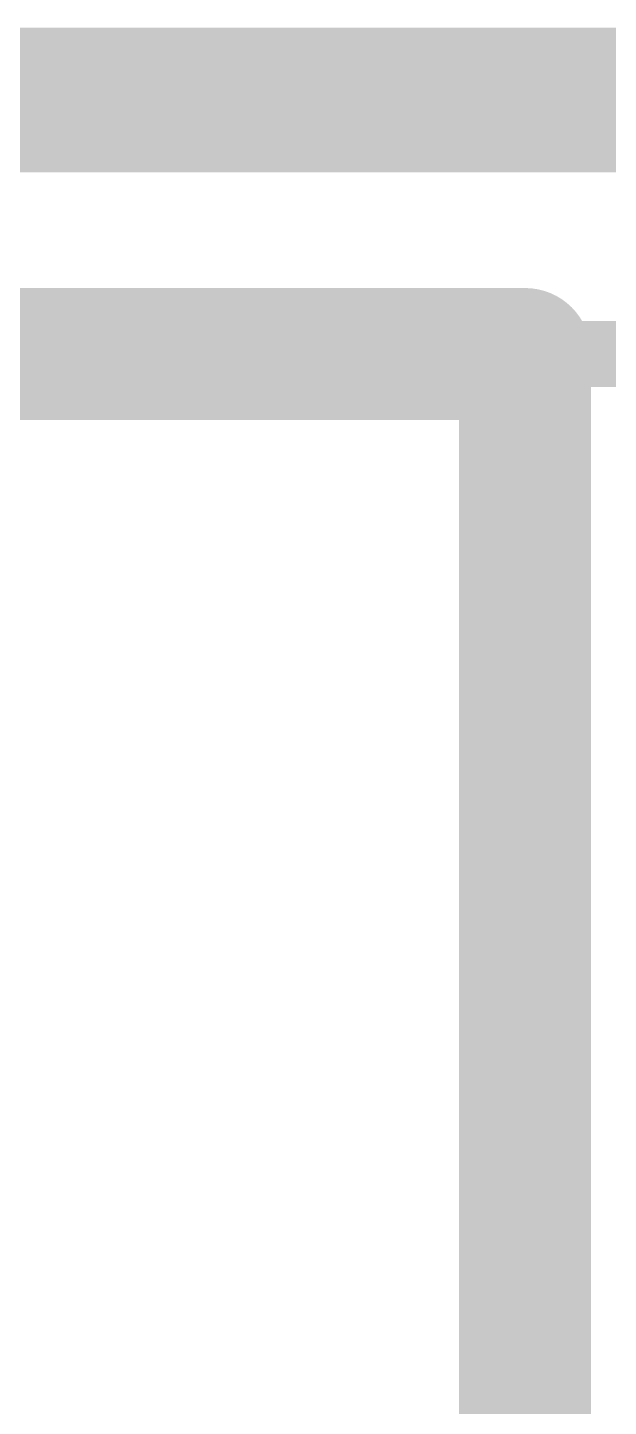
# Model space of a CAD drawing. Header units: inches. Extents: x -3 to 191, y -18 to 93.
# Drawn here: x 100.597 to 101.476, y 52.856 to 54.945 of the extents above; entities that cross this region are included whole.
import ezdxf

# ---------------------------------------------------------------- set-up
doc = ezdxf.new("R2010")
doc.units = ezdxf.units.IN
for name, color, linetype in [('Mechanical 13', 56, 'Continuous'), ('Mechanical 15', 56, 'Continuous'), ('Top Overlay', 2, 'Continuous')]:
    doc.layers.add(name, color=color, linetype=linetype)

# ---------------------------------------------------------------- blocks, each defined once
blk = doc.blocks.new('CAP_0805_475')
at = {"layer": 'Mechanical 13'}
blk.add_lwpolyline([(-2.159, -1.143, 0.175, 0.175, 0), (2.159, -1.143, 0.175, 0.175, 0)], format="xyseb", dxfattribs=at)
blk = doc.blocks.new('SOIC127P600X175_8N_538')
at = {"layer": 'Mechanical 13'}
blk.add_lwpolyline([(-1.95, 2.45, 0.1, 0.1, 0), (1.95, 2.45, 0.1, 0.1, 0)], format="xyseb", dxfattribs=at)
at = {"layer": 'Mechanical 15'}
blk.add_lwpolyline([(-3.725, 2.75, 0.05, 0.05, 0), (3.725, 2.75, 0.05, 0.05, 0)], format="xyseb", dxfattribs=at)
at = {"layer": 'Top Overlay'}
for points in [[(-1.6, 2.45, 0.2, 0.2, 0), (1.6, 2.45, 0.2, 0.2, 0)], [(1.6, -2.45, 0.2, 0.2, 0), (1.6, 2.45, 0.2, 0.2, 0)]]:
    blk.add_lwpolyline(points, format="xyseb", dxfattribs=at)
blk.add_lwpolyline([(1.55, 2.45, 0.1, 0.1, 1), (1.65, 2.45, 0.1, 0.1, 1)], format="xyseb", close=True, dxfattribs=at)
blk.add_lwpolyline([(1.55, 2.45, 0.1, 0.1, 1), (1.65, 2.45, 0.1, 0.1, 1)], format="xyseb", close=True, dxfattribs=at)

msp = doc.modelspace()

# ---------------------------------------------------------------- block references
for name, p in [('CAP_0805_475', (99.75, 56)), ('SOIC127P600X175_8N_538', (99.75, 52))]:
    msp.add_blockref(name, p)

doc.saveas('drawing.dxf')
